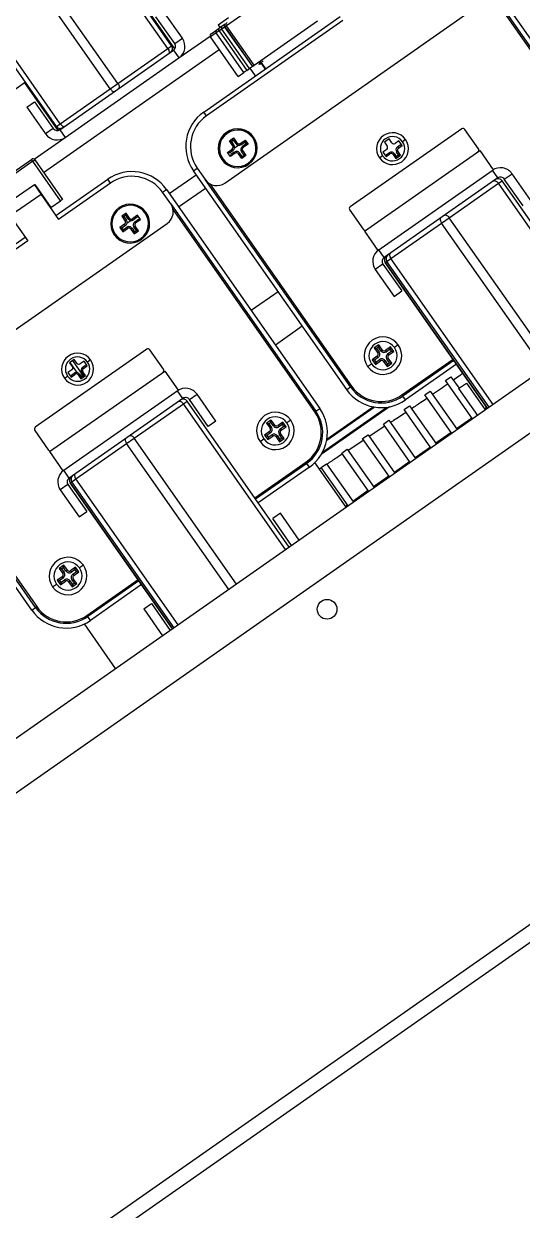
# Model space of a CAD drawing. Header units: millimetres. Extents: x 152904052 to 153933663, y 538271515 to 539240469.
# Drawn here: x 153334052.6 to 153334158.9, y 538933394 to 538933647.1 of the extents above; entities that cross this region are included whole.
import ezdxf

# ---------------------------------------------------------------- set-up
doc = ezdxf.new("R2010")
doc.units = ezdxf.units.MM
doc.layers.add('POWR', color=5, linetype='Continuous')

msp = doc.modelspace()

# ---------------------------------------------------------------- linework, layer by layer
at = {"layer": 'POWR', "color": 7}
for p, q in [((153333989.66, 538933335.32), (153334834.21, 538933926.67)), ((153333991.44, 538933332.78), (153334835.98, 538933924.14)), ((153334084.09, 538933642.42), (153334062.3, 538933673.55)), ((153334083.27, 538933641.85), (153334061.48, 538933672.97)), ((153334070.98, 538933633.24), (153334049.19, 538933664.37)), ((153334072.62, 538933634.39), (153334050.83, 538933665.52)), ((153334150.16, 538933658.77), (153334182.85, 538933612.08)), ((153334059.52, 538933625.21), (153334037.72, 538933656.34)), ((153334060.34, 538933625.79), (153334038.54, 538933656.91)), ((153334110.6, 538933657.07), (153334095.79, 538933646.71)), ((153334151.06, 538933655.74), (153334182.03, 538933611.51)), ((153334181.79, 538933611.34), (153334151.57, 538933654.5)), ((153334084.78, 538933641.79), (153334077.66, 538933651.96)), ((153334095.44, 538933613.13), (153334150.32, 538933651.56)), ((153334084.75, 538933642.88), (153334080.73, 538933648.61)), ((153334086.38, 538933644.03), (153334082.37, 538933649.76)), ((153334090.93, 538933628.29), (153334120.01, 538933648.65)), ((153334094, 538933646.92), (153334096.2, 538933648.45)), ((153334120.59, 538933647.83), (153334091.51, 538933627.47)), ((153334092.5, 538933645.01), (153334093.7, 538933645.85)), ((153334094.2, 538933645.59), (153334093.58, 538933645.16)), ((153334093.7, 538933645.85), (153334094.11, 538933646.14)), ((153334094, 538933646.92), (153334094.4, 538933646.35)), ((153334094.11, 538933646.14), (153334094.14, 538933646.16)), ((153334094.11, 538933646.14), (153334094.15, 538933646.07)), ((153334094.14, 538933646.16), (153334094.33, 538933646.29)), ((153334094.21, 538933645.6), (153334094.2, 538933645.59)), ((153334094.2, 538933645.59), (153334100.11, 538933637.16)), ((153334094.78, 538933646), (153334094.21, 538933645.6)), ((153334094.21, 538933645.6), (153334100.11, 538933637.16)), ((153334094.33, 538933646.29), (153334094.9, 538933646.69)), ((153334095.4, 538933646.43), (153334094.78, 538933646)), ((153334100.69, 538933637.56), (153334094.78, 538933646)), ((153334094.9, 538933646.69), (153334095.31, 538933646.98)), ((153334095.31, 538933646.98), (153334095.34, 538933647)), ((153334095.31, 538933646.98), (153334095.35, 538933646.91)), ((153334095.34, 538933647), (153334095.53, 538933647.13)), ((153334095.41, 538933646.44), (153334095.4, 538933646.43)), ((153334095.4, 538933646.43), (153334101.31, 538933638)), ((153334095.79, 538933646.71), (153334095.41, 538933646.44)), ((153334095.41, 538933646.44), (153334101.31, 538933638)), ((153334101.7, 538933638.27), (153334095.79, 538933646.71)), ((153334101.7, 538933638.27), (153334115.2, 538933647.72)), ((153334084.75, 538933642.88), (153334086.38, 538933644.03)), ((153334085.65, 538933639.85), (153334092.31, 538933644.51)), ((153334093.58, 538933645.16), (153334092.38, 538933644.32)), ((153334098.29, 538933635.88), (153334092.38, 538933644.32)), ((153334099.49, 538933636.72), (153334093.58, 538933645.16)), ((153334056.76, 538933615.41), (153334094.25, 538933641.66)), ((153334060.25, 538933624.51), (153334084.5, 538933641.49)), ((153334072.62, 538933634.39), (153334083.27, 538933641.85)), ((153334083.27, 538933641.85), (153334084.09, 538933642.42)), ((153334084.05, 538933641.17), (153334084.03, 538933641.2)), ((153334084.5, 538933641.49), (153334085.65, 538933639.85)), ((153334061.4, 538933622.87), (153334085.65, 538933639.85)), ((153334101.31, 538933638), (153334100.69, 538933637.56)), ((153334101.31, 538933638), (153334101.7, 538933638.27)), ((153334101.31, 538933638), (153334101.31, 538933638)), ((153334102.65, 538933638.93), (153334102.84, 538933638.93)), ((153334102.89, 538933639.1), (153334104.04, 538933637.47)), ((153334102.93, 538933638.52), (153334103.16, 538933638.72)), ((153334103.1, 538933638.64), (153334102.93, 538933638.52)), ((153334102.96, 538933639.15), (153334104.11, 538933637.51)), ((153334098.29, 538933635.88), (153334099.49, 538933636.72)), ((153334100.11, 538933637.16), (153334099.49, 538933636.72)), ((153334100.11, 538933637.16), (153334100.69, 538933637.56)), ((153334100.11, 538933637.16), (153334100.11, 538933637.16)), ((153334101.99, 538933636.03), (153334100.84, 538933637.67)), ((153334052.92, 538933634.63), (153334041.86, 538933626.89)), ((153334052.76, 538933634.52), (153334059.88, 538933624.35)), ((153334059.88, 538933624.35), (153334052.76, 538933634.52)), ((153334060.34, 538933625.79), (153334070.98, 538933633.24)), ((153334070.98, 538933633.24), (153334072.62, 538933634.39)), ((153334053.21, 538933629.34), (153334054.85, 538933630.49)), ((153334054.85, 538933630.49), (153334058.86, 538933624.75)), ((153333947.93, 538933410.96), (153334259.65, 538933629.23)), ((153334242.9, 538933629.1), (153334021.73, 538933474.24)), ((153334053.21, 538933629.34), (153334057.22, 538933623.61)), ((153334091.51, 538933627.47), (153334090.93, 538933628.29)), ((153334059.52, 538933625.21), (153334060.34, 538933625.79)), ((153334054.75, 538933618.21), (153334061.4, 538933622.87)), ((153334058.86, 538933624.75), (153334057.22, 538933623.61)), ((153334060.26, 538933624.52), (153334060.04, 538933624.83)), ((153334060.25, 538933624.51), (153334061.4, 538933622.87)), ((153334096.42, 538933622.12), (153334097.32, 538933622.75)), ((153334097.24, 538933622.32), (153334097.32, 538933622.75)), ((153334097.32, 538933622.75), (153334098.03, 538933621.72)), ((153334101.38, 538933622.79), (153334101.58, 538933622.93)), ((153334145.95, 538933624.69), (153334122.19, 538933608.06)), ((153334149.51, 538933620.47), (153334146.64, 538933624.57)), ((153334095.99, 538933619.68), (153334097.01, 538933620.4)), ((153334096.41, 538933619.6), (153334097.19, 538933620.15)), ((153334097.13, 538933621.09), (153334096.42, 538933622.12)), ((153334096.84, 538933622.04), (153334096.42, 538933622.12)), ((153334096.84, 538933622.04), (153334097.24, 538933622.32)), ((153334097.38, 538933621.27), (153334096.84, 538933622.04)), ((153334097.19, 538933620.15), (153334097.01, 538933620.4)), ((153334097.38, 538933621.27), (153334097.13, 538933621.09)), ((153334097.24, 538933622.32), (153334097.78, 538933621.55)), ((153334097.51, 538933620.62), (153334098.34, 538933621.21)), ((153334097.78, 538933621.55), (153334098.03, 538933621.72)), ((153334098.73, 538933621.6), (153334099.75, 538933622.32)), ((153334098.91, 538933621.35), (153334098.73, 538933621.6)), ((153334098.91, 538933621.35), (153334099.68, 538933621.89)), ((153334099.96, 538933621.49), (153334099.18, 538933620.95)), ((153334099.18, 538933620.95), (153334099.36, 538933620.7)), ((153334100.38, 538933621.42), (153334099.36, 538933620.7)), ((153334099.68, 538933621.89), (153334099.75, 538933622.32)), ((153334099.68, 538933621.89), (153334099.96, 538933621.49)), ((153334099.75, 538933622.32), (153334100.38, 538933621.42)), ((153334099.96, 538933621.49), (153334100.38, 538933621.42)), ((153334125.22, 538933602.86), (153334149.8, 538933620.06)), ((153334129.95, 538933620.33), (153334129.14, 538933619.76)), ((153334130.49, 538933622.54), (153334129.5, 538933621.85)), ((153334129.5, 538933621.85), (153334130.08, 538933621.03)), ((153334131.06, 538933621.72), (153334130.49, 538933622.54)), ((153334132.58, 538933622.17), (153334131.76, 538933621.59)), ((153334132.27, 538933620.86), (153334132.84, 538933621.26)), ((153334132.27, 538933620.86), (153334132.45, 538933620.61)), ((153334132.45, 538933620.61), (153334133.26, 538933621.18)), ((153334133.26, 538933621.18), (153334132.58, 538933622.17)), ((153334132.84, 538933621.26), (153334133.26, 538933621.18)), ((153334133.98, 538933622.42), (153334133.33, 538933621.96)), ((153334149.8, 538933620.06), (153334152.66, 538933615.97)), ((153334043.39, 538933610.62), (153334054.2, 538933618.19)), ((153334054.49, 538933617.78), (153334043.43, 538933610.04)), ((153334054.49, 538933617.78), (153334054.2, 538933618.19)), ((153334054.49, 538933617.78), (153334054.9, 538933618.07)), ((153334060.39, 538933609.35), (153334054.49, 538933617.78)), ((153334054.9, 538933618.07), (153334060.8, 538933609.63)), ((153334094.99, 538933618.31), (153334094.79, 538933618.17)), ((153334096.62, 538933618.78), (153334095.99, 538933619.68)), ((153334096.41, 538933619.6), (153334095.99, 538933619.68)), ((153334096.04, 538933619.6), (153334096.12, 538933619.65)), ((153334097.64, 538933619.5), (153334096.62, 538933618.78)), ((153334096.69, 538933619.21), (153334096.62, 538933618.78)), ((153334097.46, 538933619.75), (153334096.69, 538933619.21)), ((153334097.46, 538933619.75), (153334097.64, 538933619.5)), ((153334098.59, 538933619.55), (153334098.34, 538933619.37)), ((153334099.05, 538933618.35), (153334098.34, 538933619.37)), ((153334099.13, 538933618.78), (153334098.59, 538933619.55)), ((153334098.99, 538933619.83), (153334099.24, 538933620)), ((153334098.99, 538933619.83), (153334099.53, 538933619.05)), ((153334099.95, 538933618.98), (153334099.05, 538933618.35)), ((153334099.13, 538933618.78), (153334099.05, 538933618.35)), ((153334099.53, 538933619.05), (153334099.13, 538933618.78)), ((153334099.24, 538933620), (153334099.95, 538933618.98)), ((153334099.53, 538933619.05), (153334099.95, 538933618.98)), ((153334128.41, 538933618.52), (153334129.07, 538933618.98)), ((153334129.14, 538933619.76), (153334129.82, 538933618.77)), ((153334129.82, 538933618.77), (153334130.64, 538933619.35)), ((153334129.9, 538933619.2), (153334129.82, 538933618.77)), ((153334129.9, 538933619.2), (153334130.47, 538933619.6)), ((153334130.47, 538933619.6), (153334130.64, 538933619.35)), ((153334131.59, 538933619.4), (153334131.34, 538933619.23)), ((153334131.34, 538933619.23), (153334131.91, 538933618.41)), ((153334131.59, 538933619.4), (153334131.99, 538933618.83)), ((153334131.91, 538933618.41), (153334132.9, 538933619.09)), ((153334131.99, 538933618.83), (153334131.91, 538933618.41)), ((153334131.99, 538933618.83), (153334132.47, 538933619.17)), ((153334132.07, 538933619.74), (153334132.32, 538933619.91)), ((153334132.47, 538933619.17), (153334132.07, 538933619.74)), ((153334132.9, 538933619.09), (153334132.32, 538933619.91)), ((153334132.47, 538933619.17), (153334132.9, 538933619.09)), ((153334088.72, 538933615.75), (153334089.54, 538933616.33)), ((153334121.42, 538933569.06), (153334088.72, 538933615.75)), ((153334089.54, 538933616.33), (153334091.26, 538933613.87)), ((153334128.09, 538933598.76), (153334152.66, 538933615.97)), ((153334153.65, 538933614.22), (153334152.5, 538933615.85)), ((153334155.04, 538933613.97), (153334156.68, 538933615.12)), ((153334160.69, 538933609.38), (153334156.68, 538933615.12)), ((153334054.81, 538933612.76), (153334048.25, 538933608.17)), ((153334054.91, 538933612.83), (153334054.81, 538933612.76)), ((153334054.81, 538933612.76), (153334056.24, 538933610.71)), ((153334054.91, 538933612.83), (153334058.35, 538933607.91)), ((153334055.08, 538933612.58), (153334054.98, 538933612.51)), ((153334055.14, 538933612.5), (153334055.08, 538933612.37)), ((153334059.4, 538933606.21), (153334070.45, 538933613.95)), ((153334071.03, 538933613.13), (153334059.97, 538933605.39)), ((153334071.03, 538933613.13), (153334070.45, 538933613.95)), ((153334083.59, 538933610.88), (153334089.33, 538933614.89)), ((153334122.24, 538933569.64), (153334091.26, 538933613.87)), ((153334092.26, 538933612.97), (153334122.48, 538933569.81)), ((153334153.65, 538933614.22), (153334129.4, 538933597.24)), ((153334143.29, 538933605.74), (153334153.77, 538933613.08)), ((153334153.77, 538933613.08), (153334154.55, 538933613.63)), ((153334175.57, 538933581.95), (153334153.77, 538933613.08)), ((153334176.35, 538933582.5), (153334154.55, 538933613.63)), ((153334159.06, 538933608.24), (153334155.04, 538933613.97)), ((153334056.24, 538933610.71), (153334049.69, 538933606.12)), ((153334056.24, 538933610.71), (153334059.97, 538933605.39)), ((153334082.17, 538933611.17), (153334082.99, 538933611.74)), ((153334083.89, 538933608.71), (153334082.17, 538933611.17)), ((153334082.99, 538933611.74), (153334115.68, 538933565.05)), ((153334085.57, 538933608.05), (153334091.3, 538933612.07)), ((153334058.35, 538933607.91), (153334058.25, 538933607.84)), ((153334058.35, 538933607.91), (153334060.39, 538933609.35)), ((153334060.8, 538933609.63), (153334060.39, 538933609.35)), ((153334083.89, 538933608.71), (153334114.86, 538933564.47)), ((153334114.62, 538933564.3), (153334084.4, 538933607.47)), ((153334122.07, 538933607.36), (153334124.94, 538933603.27)), ((153334049.69, 538933606.12), (153334053.42, 538933600.8)), ((153334074.38, 538933606.69), (153334073.48, 538933606.06)), ((153334073.48, 538933606.06), (153334074.2, 538933605.03)), ((153334073.91, 538933605.98), (153334073.48, 538933606.06)), ((153334074.3, 538933606.26), (153334073.91, 538933605.98)), ((153334073.91, 538933605.98), (153334074.45, 538933605.21)), ((153334074.45, 538933605.21), (153334074.2, 538933605.03)), ((153334074.3, 538933606.26), (153334074.38, 538933606.69)), ((153334074.85, 538933605.49), (153334074.3, 538933606.26)), ((153334075.1, 538933605.66), (153334074.38, 538933606.69)), ((153334074.57, 538933604.56), (153334075.41, 538933605.15)), ((153334074.85, 538933605.49), (153334075.1, 538933605.66)), ((153334076.82, 538933606.26), (153334075.79, 538933605.54)), ((153334075.97, 538933605.29), (153334075.79, 538933605.54)), ((153334076.74, 538933605.83), (153334075.97, 538933605.29)), ((153334076.25, 538933604.89), (153334077.02, 538933605.43)), ((153334076.25, 538933604.89), (153334076.42, 538933604.64)), ((153334076.42, 538933604.64), (153334077.45, 538933605.36)), ((153334076.74, 538933605.83), (153334076.82, 538933606.26)), ((153334076.79, 538933606.12), (153334076.87, 538933606.18)), ((153334077.45, 538933605.36), (153334076.82, 538933606.26)), ((153334077.02, 538933605.43), (153334077.45, 538933605.36)), ((153334078.44, 538933606.72), (153334078.65, 538933606.87)), ((153334141.66, 538933604.6), (153334143.29, 538933605.74)), ((153334165.09, 538933574.62), (153334143.29, 538933605.74)), ((153334028.27, 538933566.1), (153334083.15, 538933604.53)), ((153334074.07, 538933604.34), (153334073.05, 538933603.62)), ((153334073.05, 538933603.62), (153334073.68, 538933602.72)), ((153334073.48, 538933603.54), (153334073.05, 538933603.62)), ((153334074.25, 538933604.08), (153334073.48, 538933603.54)), ((153334073.48, 538933603.54), (153334073.76, 538933603.15)), ((153334073.68, 538933602.72), (153334074.7, 538933603.44)), ((153334073.76, 538933603.15), (153334073.68, 538933602.72)), ((153334073.76, 538933603.15), (153334074.53, 538933603.69)), ((153334074.25, 538933604.08), (153334074.07, 538933604.34)), ((153334074.53, 538933603.69), (153334074.7, 538933603.44)), ((153334075.65, 538933603.49), (153334075.4, 538933603.31)), ((153334075.4, 538933603.31), (153334076.12, 538933602.29)), ((153334075.65, 538933603.49), (153334076.19, 538933602.72)), ((153334076.05, 538933603.77), (153334076.3, 538933603.94)), ((153334076.59, 538933602.99), (153334076.05, 538933603.77)), ((153334076.12, 538933602.29), (153334077.02, 538933602.92)), ((153334076.19, 538933602.72), (153334076.12, 538933602.29)), ((153334076.19, 538933602.72), (153334076.59, 538933602.99)), ((153334077.02, 538933602.92), (153334076.3, 538933603.94)), ((153334076.59, 538933602.99), (153334077.02, 538933602.92)), ((153334125.22, 538933602.86), (153334128.09, 538933598.76)), ((153334130.84, 538933597.03), (153334141.66, 538933604.6)), ((153334163.45, 538933573.47), (153334141.66, 538933604.6)), ((153334023.76, 538933581.26), (153334052.84, 538933601.62)), ((153334053.42, 538933600.8), (153334024.34, 538933580.44)), ((153334072.05, 538933602.25), (153334071.85, 538933602.11)), ((153334129.4, 538933597.24), (153334128.25, 538933598.88)), ((153334129.16, 538933595.84), (153334127.52, 538933594.7)), ((153334127.52, 538933594.7), (153334131.53, 538933588.96)), ((153334129.16, 538933595.84), (153334133.17, 538933590.11)), ((153334129.65, 538933596.19), (153334129.98, 538933596.43)), ((153334129.65, 538933596.19), (153334151.44, 538933565.06)), ((153334151.44, 538933565.06), (153334129.65, 538933596.19)), ((153334129.65, 538933596.19), (153334129.65, 538933596.19)), ((153334129.98, 538933596.43), (153334130.84, 538933597.03)), ((153334151.78, 538933565.3), (153334129.98, 538933596.43)), ((153334152.64, 538933565.9), (153334130.84, 538933597.03)), ((153334106.79, 538933589.95), (153334101.06, 538933585.94)), ((153334131.53, 538933588.96), (153334133.17, 538933590.11)), ((153334111.95, 538933582.58), (153334106.22, 538933578.56)), ((153334078.77, 538933577.66), (153334055.02, 538933561.02)), ((153334082.34, 538933573.44), (153334079.47, 538933577.54)), ((153334128.27, 538933578.62), (153334127.29, 538933577.94)), ((153334127.78, 538933577.85), (153334127.29, 538933577.94)), ((153334127.29, 538933577.94), (153334128.04, 538933576.87)), ((153334128.19, 538933578.13), (153334127.78, 538933577.85)), ((153334127.78, 538933577.85), (153334128.32, 538933577.07)), ((153334128.32, 538933577.07), (153334128.04, 538933576.87)), ((153334128.19, 538933578.13), (153334128.27, 538933578.62)), ((153334128.73, 538933577.36), (153334128.19, 538933578.13)), ((153334129.02, 538933577.56), (153334128.27, 538933578.62)), ((153334128.73, 538933577.36), (153334129.02, 538933577.56)), ((153334130.78, 538933578.18), (153334129.71, 538933577.44)), ((153334129.92, 538933577.15), (153334129.71, 538933577.44)), ((153334130.69, 538933577.69), (153334129.92, 538933577.15)), ((153334130.2, 538933576.74), (153334130.98, 538933577.29)), ((153334130.4, 538933576.45), (153334131.47, 538933577.2)), ((153334130.69, 538933577.69), (153334130.78, 538933578.18)), ((153334130.98, 538933577.29), (153334130.69, 538933577.69)), ((153334131.47, 538933577.2), (153334130.78, 538933578.18)), ((153334130.98, 538933577.29), (153334131.47, 538933577.2)), ((153334132.43, 538933578.61), (153334131.62, 538933578.03)), ((153334063.32, 538933575.5), (153334062.33, 538933574.81)), ((153334062.33, 538933574.81), (153334062.91, 538933573.99)), ((153334063.94, 538933572.69), (153334062.42, 538933574.87)), ((153334065.22, 538933572.08), (153334062.99, 538933575.27)), ((153334063.89, 538933574.68), (153334063.32, 538933575.5)), ((153334065.41, 538933575.13), (153334064.59, 538933574.56)), ((153334066.09, 538933574.15), (153334065.41, 538933575.13)), ((153334066.81, 538933575.39), (153334066.16, 538933574.93)), ((153334125.88, 538933574.02), (153334126.7, 538933574.59)), ((153334127.91, 538933576.17), (153334126.85, 538933575.43)), ((153334126.85, 538933575.43), (153334127.54, 538933574.45)), ((153334127.34, 538933575.34), (153334126.85, 538933575.43)), ((153334128.11, 538933575.89), (153334127.34, 538933575.34)), ((153334127.34, 538933575.34), (153334127.62, 538933574.94)), ((153334127.54, 538933574.45), (153334128.6, 538933575.19)), ((153334127.62, 538933574.94), (153334127.54, 538933574.45)), ((153334127.62, 538933574.94), (153334128.4, 538933575.48)), ((153334128.11, 538933575.89), (153334127.91, 538933576.17)), ((153334128.4, 538933575.48), (153334128.6, 538933575.19)), ((153334129.59, 538933575.27), (153334129.3, 538933575.07)), ((153334129.3, 538933575.07), (153334130.04, 538933574)), ((153334129.59, 538933575.27), (153334130.13, 538933574.49)), ((153334129.99, 538933575.56), (153334130.28, 538933575.76)), ((153334130.54, 538933574.78), (153334129.99, 538933575.56)), ((153334130.04, 538933574), (153334131.03, 538933574.69)), ((153334130.13, 538933574.49), (153334130.04, 538933574)), ((153334130.13, 538933574.49), (153334130.54, 538933574.78)), ((153334130.2, 538933576.74), (153334130.4, 538933576.45)), ((153334131.03, 538933574.69), (153334130.28, 538933575.76)), ((153334130.54, 538933574.78), (153334131.03, 538933574.69)), ((153334133.21, 538933567.92), (153334144.1, 538933575.55)), ((153334144.27, 538933575.3), (153334133.38, 538933567.67)), ((153334144.85, 538933574.48), (153334133.95, 538933566.85)), ((153334058.05, 538933555.82), (153334082.63, 538933573.03)), ((153334061.24, 538933571.49), (153334061.9, 538933571.95)), ((153334062.78, 538933573.3), (153334061.96, 538933572.72)), ((153334061.96, 538933572.72), (153334062.65, 538933571.74)), ((153334062.65, 538933571.74), (153334063.47, 538933572.32)), ((153334062.73, 538933572.17), (153334062.65, 538933571.74)), ((153334062.73, 538933572.17), (153334063.3, 538933572.57)), ((153334063.3, 538933572.57), (153334063.47, 538933572.32)), ((153334064.42, 538933572.37), (153334064.17, 538933572.19)), ((153334064.17, 538933572.19), (153334064.74, 538933571.37)), ((153334064.42, 538933572.37), (153334064.82, 538933571.8)), ((153334065.05, 538933572.32), (153334064.65, 538933572.04)), ((153334064.74, 538933571.37), (153334065.73, 538933572.06)), ((153334064.82, 538933571.8), (153334065.3, 538933572.14)), ((153334064.9, 538933572.7), (153334065.15, 538933572.88)), ((153334065.3, 538933572.14), (153334064.9, 538933572.7)), ((153334065.1, 538933573.83), (153334065.67, 538933574.23)), ((153334065.1, 538933573.83), (153334065.27, 538933573.58)), ((153334065.73, 538933572.06), (153334065.15, 538933572.88)), ((153334065.27, 538933573.58), (153334066.09, 538933574.15)), ((153334065.3, 538933572.14), (153334065.73, 538933572.06)), ((153334065.67, 538933574.23), (153334066.09, 538933574.15)), ((153334082.63, 538933573.03), (153334085.49, 538933568.93)), ((153334064.82, 538933571.8), (153334064.74, 538933571.37)), ((153334121.42, 538933569.06), (153334122.24, 538933569.64)), ((153334122.48, 538933569.81), (153334122.24, 538933569.64)), ((153334142.51, 538933571.02), (153334143.66, 538933571.82)), ((153334148.25, 538933562.82), (153334142.51, 538933571.02)), ((153334143.66, 538933571.82), (153334145.38, 538933569.36)), ((153334145.3, 538933569.3), (153334146.94, 538933570.45)), ((153334146.94, 538933570.45), (153334150.95, 538933564.72)), ((153334054.25, 538933522.03), (153334021.55, 538933568.72)), ((153334060.92, 538933551.73), (153334085.49, 538933568.93)), ((153334086.48, 538933567.18), (153334062.23, 538933550.2)), ((153334086.48, 538933567.18), (153334085.33, 538933568.82)), ((153334087.87, 538933566.94), (153334089.51, 538933568.08)), ((153334091.88, 538933561.2), (153334087.87, 538933566.94)), ((153334093.52, 538933562.35), (153334089.51, 538933568.08)), ((153334133.21, 538933567.92), (153334133.38, 538933567.67)), ((153334133.95, 538933566.85), (153334133.38, 538933567.67)), ((153334138.09, 538933567.92), (153334139.24, 538933568.72)), ((153334143.82, 538933559.73), (153334138.09, 538933567.92)), ((153334139.24, 538933568.72), (153334144.97, 538933560.53)), ((153334145.3, 538933569.3), (153334149.31, 538933563.57)), ((153334055.07, 538933522.6), (153334024.09, 538933566.84)), ((153334025.09, 538933565.94), (153334055.31, 538933522.78)), ((153334076.12, 538933558.71), (153334086.6, 538933566.05)), ((153334086.6, 538933566.05), (153334087.38, 538933566.59)), ((153334108.4, 538933534.92), (153334086.6, 538933566.05)), ((153334109.18, 538933535.47), (153334087.38, 538933566.59)), ((153334114.62, 538933564.3), (153334114.86, 538933564.47)), ((153334114.86, 538933564.47), (153334115.68, 538933565.05)), ((153334130.58, 538933565.4), (153334115.99, 538933555.19)), ((153334116.28, 538933555.7), (153334130, 538933565.31)), ((153334117.16, 538933558.27), (153334127.28, 538933565.35)), ((153334127.14, 538933565.38), (153334117.19, 538933558.41)), ((153334133.67, 538933564.82), (153334134.81, 538933565.62)), ((153334139.4, 538933556.63), (153334133.67, 538933564.82)), ((153334134.81, 538933565.62), (153334140.55, 538933557.43)), ((153334151.33, 538933565.22), (153334150.84, 538933564.88)), ((153334093.52, 538933562.35), (153334091.88, 538933561.2)), ((153334105.34, 538933562.56), (153334104.35, 538933561.88)), ((153334104.84, 538933561.79), (153334104.35, 538933561.88)), ((153334104.35, 538933561.88), (153334105.1, 538933560.81)), ((153334105.25, 538933562.07), (153334104.84, 538933561.79)), ((153334104.84, 538933561.79), (153334105.39, 538933561.01)), ((153334105.25, 538933562.07), (153334105.34, 538933562.56)), ((153334105.79, 538933561.3), (153334105.25, 538933562.07)), ((153334106.08, 538933561.5), (153334105.34, 538933562.56)), ((153334107.84, 538933562.12), (153334106.78, 538933561.38)), ((153334107.76, 538933561.63), (153334107.84, 538933562.12)), ((153334108.53, 538933561.14), (153334107.84, 538933562.12)), ((153334109.5, 538933562.55), (153334108.68, 538933561.97)), ((153334129.24, 538933561.72), (153334130.39, 538933562.53)), ((153334130.39, 538933562.53), (153334136.12, 538933554.33)), ((153334148.13, 538933562.99), (153334144.86, 538933560.69)), ((153334054.9, 538933560.33), (153334057.76, 538933556.23)), ((153334104.98, 538933560.11), (153334103.91, 538933559.37)), ((153334103.91, 538933559.37), (153334104.6, 538933558.39)), ((153334104.4, 538933559.28), (153334103.91, 538933559.37)), ((153334105.18, 538933559.83), (153334104.4, 538933559.28)), ((153334104.4, 538933559.28), (153334104.69, 538933558.88)), ((153334104.69, 538933558.88), (153334105.46, 538933559.42)), ((153334105.18, 538933559.83), (153334104.98, 538933560.11)), ((153334105.39, 538933561.01), (153334105.1, 538933560.81)), ((153334105.46, 538933559.42), (153334105.66, 538933559.13)), ((153334105.79, 538933561.3), (153334106.08, 538933561.5)), ((153334106.98, 538933561.09), (153334106.78, 538933561.38)), ((153334107.76, 538933561.63), (153334106.98, 538933561.09)), ((153334107.06, 538933559.5), (153334107.34, 538933559.7)), ((153334107.6, 538933558.72), (153334107.06, 538933559.5)), ((153334107.27, 538933560.68), (153334108.04, 538933561.23)), ((153334107.27, 538933560.68), (153334107.47, 538933560.39)), ((153334108.09, 538933558.63), (153334107.34, 538933559.7)), ((153334107.47, 538933560.39), (153334108.53, 538933561.14)), ((153334108.04, 538933561.23), (153334107.76, 538933561.63)), ((153334108.04, 538933561.23), (153334108.53, 538933561.14)), ((153334124.82, 538933558.63), (153334125.97, 538933559.43)), ((153334125.97, 538933559.43), (153334131.7, 538933551.24)), ((153334129.58, 538933561.24), (153334126.23, 538933559.05)), ((153334134.98, 538933553.53), (153334129.24, 538933561.72)), ((153334143.71, 538933559.89), (153334140.43, 538933557.6)), ((153334063.67, 538933549.99), (153334074.49, 538933557.56)), ((153334074.49, 538933557.56), (153334076.12, 538933558.71)), ((153334096.28, 538933526.44), (153334074.49, 538933557.56)), ((153334097.92, 538933527.58), (153334076.12, 538933558.71)), ((153334102.95, 538933557.96), (153334103.76, 538933558.53)), ((153334104.6, 538933558.39), (153334105.66, 538933559.13)), ((153334104.69, 538933558.88), (153334104.6, 538933558.39)), ((153334106.65, 538933559.21), (153334106.36, 538933559.01)), ((153334106.36, 538933559.01), (153334107.11, 538933557.94)), ((153334106.65, 538933559.21), (153334107.19, 538933558.43)), ((153334107.11, 538933557.94), (153334108.09, 538933558.63)), ((153334107.19, 538933558.43), (153334107.11, 538933557.94)), ((153334107.19, 538933558.43), (153334107.6, 538933558.72)), ((153334107.6, 538933558.72), (153334108.09, 538933558.63)), ((153334125.06, 538933558.28), (153334121.71, 538933556.09)), ((153334130.55, 538933550.43), (153334124.82, 538933558.63)), ((153334139.29, 538933556.79), (153334136.01, 538933554.5)), ((153334058.05, 538933555.82), (153334060.92, 538933551.73)), ((153334120.4, 538933555.53), (153334121.54, 538933556.33)), ((153334126.13, 538933547.34), (153334120.4, 538933555.53)), ((153334121.54, 538933556.33), (153334127.28, 538933548.14)), ((153334062.23, 538933550.2), (153334061.08, 538933551.84)), ((153334101.83, 538933545.95), (153334112.73, 538933553.58)), ((153334112.9, 538933553.33), (153334102.01, 538933545.7)), ((153334113.47, 538933552.51), (153334102.58, 538933544.89)), ((153334112.73, 538933553.58), (153334112.9, 538933553.33)), ((153334113.47, 538933552.51), (153334112.9, 538933553.33)), ((153334121.3, 538933543.95), (153334114.63, 538933553.48)), ((153334116.02, 538933552.36), (153334115.6, 538933552.08)), ((153334115.97, 538933552.43), (153334117.12, 538933553.23)), ((153334121.71, 538933544.24), (153334115.97, 538933552.43)), ((153334117.12, 538933553.23), (153334122.85, 538933545.04)), ((153334134.86, 538933553.7), (153334131.59, 538933551.4)), ((153334062.47, 538933549.15), (153334084.27, 538933518.03)), ((153334062.47, 538933549.15), (153334062.48, 538933549.15)), ((153334062.48, 538933549.15), (153334062.81, 538933549.39)), ((153334084.27, 538933518.03), (153334062.48, 538933549.15)), ((153334062.81, 538933549.39), (153334063.67, 538933549.99)), ((153334084.61, 538933518.26), (153334062.81, 538933549.39)), ((153334085.47, 538933518.86), (153334063.67, 538933549.99)), ((153334130.44, 538933550.6), (153334127.16, 538933548.3)), ((153334061.98, 538933548.81), (153334060.35, 538933547.66)), ((153334060.35, 538933547.66), (153334064.36, 538933541.93)), ((153334061.98, 538933548.81), (153334066, 538933543.08)), ((153334126.02, 538933547.5), (153334122.74, 538933545.21)), ((153334121.59, 538933544.4), (153334121.18, 538933544.12)), ((153334064.36, 538933541.93), (153334066, 538933543.08)), ((153334107.29, 538933542.69), (153334105.65, 538933541.54)), ((153334109.67, 538933535.81), (153334105.65, 538933541.54)), ((153334111.3, 538933536.96), (153334107.29, 538933542.69)), ((153334061.1, 538933531.59), (153334060.12, 538933530.9)), ((153334061.02, 538933531.1), (153334061.1, 538933531.59)), ((153334061.85, 538933530.53), (153334061.1, 538933531.59)), ((153334065.26, 538933531.58), (153334064.44, 538933531)), ((153334060.74, 538933529.14), (153334059.68, 538933528.4)), ((153334060.12, 538933530.9), (153334060.86, 538933529.84)), ((153334060.61, 538933530.82), (153334060.12, 538933530.9)), ((153334061.02, 538933531.1), (153334060.61, 538933530.82)), ((153334060.61, 538933530.82), (153334061.15, 538933530.04)), ((153334060.94, 538933528.85), (153334060.74, 538933529.14)), ((153334061.15, 538933530.04), (153334060.86, 538933529.84)), ((153334061.56, 538933530.32), (153334061.02, 538933531.1)), ((153334061.56, 538933530.32), (153334061.85, 538933530.53)), ((153334063.61, 538933531.15), (153334062.54, 538933530.4)), ((153334062.75, 538933530.12), (153334062.54, 538933530.4)), ((153334063.52, 538933530.66), (153334062.75, 538933530.12)), ((153334063.03, 538933529.71), (153334063.81, 538933530.25)), ((153334063.03, 538933529.71), (153334063.23, 538933529.42)), ((153334063.23, 538933529.42), (153334064.3, 538933530.17)), ((153334063.52, 538933530.66), (153334063.61, 538933531.15)), ((153334063.81, 538933530.25), (153334063.52, 538933530.66)), ((153334064.3, 538933530.17), (153334063.61, 538933531.15)), ((153334063.81, 538933530.25), (153334064.3, 538933530.17)), ((153334058.71, 538933526.99), (153334059.53, 538933527.56)), ((153334059.68, 538933528.4), (153334060.37, 538933527.41)), ((153334060.17, 538933528.31), (153334059.68, 538933528.4)), ((153334060.94, 538933528.85), (153334060.17, 538933528.31)), ((153334060.17, 538933528.31), (153334060.45, 538933527.9)), ((153334060.37, 538933527.41), (153334061.43, 538933528.16)), ((153334060.45, 538933527.9), (153334060.37, 538933527.41)), ((153334060.45, 538933527.9), (153334061.23, 538933528.45)), ((153334061.23, 538933528.45), (153334061.43, 538933528.16)), ((153334062.41, 538933528.24), (153334062.13, 538933528.04)), ((153334062.13, 538933528.04), (153334062.87, 538933526.97)), ((153334062.41, 538933528.24), (153334062.96, 538933527.46)), ((153334062.82, 538933528.52), (153334063.11, 538933528.72)), ((153334063.37, 538933527.75), (153334062.82, 538933528.52)), ((153334062.87, 538933526.97), (153334063.86, 538933527.66)), ((153334062.96, 538933527.46), (153334062.87, 538933526.97)), ((153334062.96, 538933527.46), (153334063.37, 538933527.75)), ((153334063.86, 538933527.66), (153334063.11, 538933528.72)), ((153334063.37, 538933527.75), (153334063.86, 538933527.66)), ((153334066.04, 538933520.88), (153334076.93, 538933528.51)), ((153334077.1, 538933528.27), (153334066.21, 538933520.64)), ((153334077.67, 538933527.45), (153334066.78, 538933519.82)), ((153334054.25, 538933522.03), (153334055.07, 538933522.6)), ((153334055.31, 538933522.78), (153334055.07, 538933522.6)), ((153334078.13, 538933522.27), (153334079.77, 538933523.42)), ((153334078.13, 538933522.27), (153334082.14, 538933516.54)), ((153334079.77, 538933523.42), (153334083.78, 538933517.68)), ((153334072.15, 538933509.54), (153334065.48, 538933519.06)), ((153334066.04, 538933520.88), (153334066.21, 538933520.64)), ((153334066.78, 538933519.82), (153334066.21, 538933520.64))]:
    msp.add_line(p, q, dxfattribs=at)
at = {"layer": 'POWR', "color": 7, "flags": 128}
for points in [[(153334083.27, 538933641.85), (153334083.38, 538933641.68), (153334083.46, 538933641.51), (153334083.52, 538933641.34), (153334083.56, 538933641.18), (153334083.57, 538933641.04), (153334083.55, 538933640.91), (153334083.5, 538933640.81), (153334083.44, 538933640.74)], [(153334070.98, 538933633.24), (153334071.1, 538933633.09), (153334071.24, 538933632.95), (153334071.37, 538933632.84), (153334071.51, 538933632.75), (153334071.64, 538933632.69), (153334071.77, 538933632.66), (153334071.88, 538933632.67), (153334071.97, 538933632.71)], [(153334072.62, 538933634.39), (153334072.73, 538933634.22), (153334072.81, 538933634.05), (153334072.87, 538933633.89), (153334072.91, 538933633.73), (153334072.92, 538933633.58), (153334072.9, 538933633.46), (153334072.86, 538933633.36), (153334072.79, 538933633.28)], [(153334060.34, 538933625.79), (153334060.46, 538933625.63), (153334060.59, 538933625.49), (153334060.72, 538933625.38), (153334060.86, 538933625.29), (153334060.99, 538933625.23), (153334061.12, 538933625.21), (153334061.23, 538933625.21), (153334061.32, 538933625.25)], [(153334152.77, 538933613.6), (153334152.86, 538933613.64), (153334152.98, 538933613.65), (153334153.1, 538933613.63), (153334153.24, 538933613.57), (153334153.38, 538933613.48), (153334153.52, 538933613.37), (153334153.65, 538933613.23), (153334153.77, 538933613.08)], [(153334141.47, 538933605.69), (153334141.41, 538933605.62), (153334141.37, 538933605.52), (153334141.35, 538933605.4), (153334141.37, 538933605.26), (153334141.4, 538933605.1), (153334141.47, 538933604.93), (153334141.55, 538933604.76), (153334141.66, 538933604.6)], [(153334142.29, 538933606.26), (153334142.39, 538933606.31), (153334142.5, 538933606.32), (153334142.63, 538933606.29), (153334142.76, 538933606.24), (153334142.9, 538933606.15), (153334143.04, 538933606.04), (153334143.17, 538933605.9), (153334143.29, 538933605.74)], [(153334130.66, 538933598.12), (153334130.59, 538933598.05), (153334130.55, 538933597.95), (153334130.54, 538933597.83), (153334130.55, 538933597.68), (153334130.59, 538933597.53), (153334130.65, 538933597.36), (153334130.74, 538933597.19), (153334130.84, 538933597.03)], [(153334085.6, 538933566.57), (153334085.69, 538933566.61), (153334085.8, 538933566.62), (153334085.93, 538933566.59), (153334086.07, 538933566.54), (153334086.21, 538933566.45), (153334086.35, 538933566.34), (153334086.48, 538933566.2), (153334086.6, 538933566.05)], [(153334075.12, 538933559.23), (153334075.22, 538933559.27), (153334075.33, 538933559.28), (153334075.46, 538933559.26), (153334075.59, 538933559.2), (153334075.73, 538933559.12), (153334075.87, 538933559), (153334076, 538933558.87), (153334076.12, 538933558.71)], [(153334074.3, 538933558.66), (153334074.24, 538933558.59), (153334074.2, 538933558.49), (153334074.18, 538933558.37), (153334074.19, 538933558.22), (153334074.23, 538933558.07), (153334074.3, 538933557.9), (153334074.38, 538933557.73), (153334074.49, 538933557.56)], [(153334063.49, 538933551.08), (153334063.42, 538933551.02), (153334063.38, 538933550.92), (153334063.37, 538933550.79), (153334063.38, 538933550.65), (153334063.42, 538933550.49), (153334063.48, 538933550.33), (153334063.57, 538933550.16), (153334063.67, 538933549.99)]]:
    msp.add_lwpolyline(points, dxfattribs=at)
at = {"layer": 'POWR', "color": 7}
msp.add_circle((153334117.25, 538933522.19), 2.1, dxfattribs=at)
for centre, radius, start, end in [((153334093.99, 538933645.44), 0.499, 125.07, 215.0698), ((153334094.61, 538933645.88), 0.5, 125, 215), ((153334094.61, 538933645.88), 0.499, 125.07, 215.0698), ((153334094.1, 538933646.06), 0.103, 37.4159, 66.5165), ((153334095.19, 538933646.28), 0.499, 125.07, 215.0698), ((153334095.81, 538933646.72), 0.5, 125, 215), ((153334095.81, 538933646.72), 0.499, 125.07, 215.0698), ((153334095.3, 538933646.9), 0.103, 37.4159, 66.5165), ((153334083.93, 538933642.3), 1, 305, 35), ((153334083.93, 538933642.3), 3, 305, 35), ((153334083.27, 538933641.85), 1, 305, 35), ((153334096.1, 538933620.92), 9, 125, 215), ((153334060.34, 538933625.79), 1, 215, 305), ((153334096.1, 538933620.92), 8, 125, 215), ((153334059.68, 538933625.33), 3, 215, 305), ((153334059.68, 538933625.33), 1, 215, 305), ((153334098.18, 538933620.55), 4.15, 35, 215), ((153334098.18, 538933620.55), 3.9, 35, 215), ((153334098.18, 538933620.55), 4.15, 215, 35), ((153334098.18, 538933620.55), 3.9, 215, 35), ((153334131.2, 538933620.47), 3.4, 35, 215), ((153334131.2, 538933620.47), 2.6, 35, 215), ((153334146.23, 538933624.28), 0.5, 35, 125), ((153334096.72, 538933620.81), 0.5, 305, 35), ((153334096.72, 538933620.81), 0.807, 305, 35), ((153334098.44, 538933622.01), 0.807, 215, 305), ((153334098.44, 538933622.01), 0.5, 215, 305), ((153334099.65, 538933620.29), 0.807, 125, 215), ((153334099.65, 538933620.29), 0.5, 125, 215), ((153334131.2, 538933620.47), 3.4, 215, 35), ((153334131.2, 538933620.47), 2.6, 215, 35), ((153334129.67, 538933620.74), 0.5, 305, 35), ((153334131.47, 538933622), 0.5, 215, 305), ((153334132.73, 538933620.2), 0.807, 125, 215), ((153334132.73, 538933620.2), 0.5, 125, 215), ((153334149.1, 538933620.19), 0.5, 305, 35), ((153334054.49, 538933617.78), 0.5, 35, 125), ((153334097.93, 538933619.09), 0.807, 35, 125), ((153334097.93, 538933619.09), 0.5, 35, 125), ((153334130.93, 538933618.94), 0.807, 35, 125), ((153334130.93, 538933618.94), 0.5, 35, 125), ((153334075.62, 538933606.58), 9, 35, 125), ((153334154.22, 538933613.4), 3, 35, 125), ((153334075.62, 538933606.58), 8, 35, 125), ((153334093.72, 538933615.59), 3, 215, 305), ((153334153.73, 538933613.05), 1, 35, 125), ((153334154.22, 538933613.4), 1, 35, 125), ((153334075.25, 538933604.49), 4.15, 35, 215), ((153334075.25, 538933604.49), 3.9, 35, 215), ((153334081.43, 538933606.99), 3, 305, 35), ((153334122.48, 538933607.65), 0.5, 125, 215), ((153334075.25, 538933604.49), 4.15, 215, 35), ((153334075.25, 538933604.49), 3.9, 215, 35), ((153334073.79, 538933604.75), 0.5, 305, 35), ((153334073.79, 538933604.75), 0.807, 305, 35), ((153334075.51, 538933605.95), 0.807, 215, 305), ((153334075.51, 538933605.95), 0.5, 215, 305), ((153334076.71, 538933604.23), 0.807, 125, 215), ((153334074.99, 538933603.03), 0.807, 35, 125), ((153334074.99, 538933603.03), 0.5, 35, 125), ((153334076.71, 538933604.23), 0.5, 125, 215), ((153334125.34, 538933603.55), 0.5, 215, 305), ((153334129.97, 538933596.42), 3, 125, 215), ((153334129.97, 538933596.42), 1, 125, 215), ((153334130.46, 538933596.76), 1, 125, 215), ((153334130.46, 538933596.76), 1, 125.0109, 215.0109), ((153334130.8, 538933597), 1, 125.0109, 215.0109), ((153334129.16, 538933576.31), 4, 35, 215), ((153334079.06, 538933577.25), 0.5, 35, 125), ((153334129.16, 538933576.31), 4, 215, 35), ((153334129.16, 538933576.31), 3, 35, 215), ((153334129.16, 538933576.31), 3, 215, 35), ((153334127.63, 538933576.58), 0.851, 305, 35), ((153334129.43, 538933577.85), 0.851, 215, 305), ((153334129.43, 538933577.85), 0.5, 215, 305), ((153334064.03, 538933573.44), 3.4, 35, 215), ((153334064.03, 538933573.44), 3.4, 215, 35), ((153334064.03, 538933573.44), 2.6, 35, 215), ((153334064.03, 538933573.44), 2.6, 215, 35), ((153334064.3, 538933574.97), 0.5, 215, 305), ((153334127.63, 538933576.58), 0.5, 305, 35), ((153334128.89, 538933574.78), 0.851, 35, 125), ((153334128.89, 538933574.78), 0.5, 35, 125), ((153334130.69, 538933576.04), 0.851, 125, 215), ((153334130.69, 538933576.04), 0.5, 125, 215), ((153334062.5, 538933573.71), 0.5, 305, 35), ((153334063.76, 538933571.91), 0.807, 35, 125), ((153334063.76, 538933571.91), 0.5, 35, 125), ((153334065.56, 538933573.17), 0.807, 125, 215), ((153334065.56, 538933573.17), 0.5, 125, 215), ((153334081.93, 538933573.15), 0.5, 305, 35), ((153334128.79, 538933574.22), 8, 215, 305), ((153334128.79, 538933574.22), 7.7, 215, 305), ((153334087.05, 538933566.36), 3, 35, 125), ((153334086.56, 538933566.02), 1, 35, 125), ((153334087.05, 538933566.36), 1, 35, 125), ((153334128.79, 538933574.22), 9, 215, 305), ((153334108.31, 538933559.89), 8, 305, 35), ((153334108.31, 538933559.89), 9, 305, 35), ((153334106.22, 538933560.25), 4, 35, 215), ((153334106.22, 538933560.25), 4, 215, 35), ((153334106.22, 538933560.25), 3, 35, 215), ((153334106.22, 538933560.25), 3, 215, 35), ((153334108.31, 538933559.89), 7.7, 305, 35), ((153334055.31, 538933560.62), 0.5, 125, 215), ((153334104.69, 538933560.52), 0.5, 305, 35), ((153334104.69, 538933560.52), 0.851, 305, 35), ((153334105.95, 538933558.72), 0.851, 35, 125), ((153334106.49, 538933561.79), 0.851, 215, 305), ((153334106.49, 538933561.79), 0.5, 215, 305), ((153334107.75, 538933559.98), 0.851, 125, 215), ((153334107.75, 538933559.98), 0.5, 125, 215), ((153334105.95, 538933558.72), 0.5, 35, 125), ((153334058.17, 538933556.52), 0.5, 215, 305), ((153334062.8, 538933549.38), 3, 125, 215), ((153334062.8, 538933549.38), 1, 125, 215), ((153334063.29, 538933549.73), 1, 125, 215), ((153334063.29, 538933549.73), 1, 125.0109, 215.0109), ((153334063.63, 538933549.97), 1, 125.0109, 215.0109), ((153334061.99, 538933529.28), 4, 35, 215), ((153334061.99, 538933529.28), 4, 215, 35), ((153334061.99, 538933529.28), 3, 35, 215), ((153334061.99, 538933529.28), 3, 215, 35), ((153334060.46, 538933529.55), 0.5, 305, 35), ((153334060.46, 538933529.55), 0.851, 305, 35), ((153334062.26, 538933530.81), 0.851, 215, 305), ((153334062.26, 538933530.81), 0.5, 215, 305), ((153334063.52, 538933529.01), 0.851, 125, 215), ((153334063.52, 538933529.01), 0.5, 125, 215), ((153334061.72, 538933527.75), 0.851, 35, 125), ((153334061.72, 538933527.75), 0.5, 35, 125), ((153334061.62, 538933527.19), 9, 215, 305), ((153334061.62, 538933527.19), 8, 215, 305), ((153334061.62, 538933527.19), 7.7, 215, 305)]:
    msp.add_arc(centre, radius, start, end, dxfattribs=at)
for points, knots in [([(153334095.79, 538933646.71), (153334095.77, 538933646.75), (153334095.72, 538933646.83), (153334095.69, 538933646.98), (153334095.71, 538933647.14), (153334095.78, 538933647.29), (153334095.86, 538933647.36), (153334095.91, 538933647.4)], [0, 0, 0, 0, 0.174928, 0.36388, 0.560047, 0.788091, 1, 1, 1, 1]), ([(153334092.5, 538933645.01), (153334092.45, 538933644.97), (153334092.34, 538933644.87), (153334092.28, 538933644.66), (153334092.3, 538933644.47), (153334092.35, 538933644.37), (153334092.38, 538933644.32)], [0, 0, 0, 0, 0.270336, 0.562527, 0.789797, 1, 1, 1, 1]), ([(153334102.93, 538933638.52), (153334102.86, 538933638.49), (153334102.7, 538933638.41), (153334102.76, 538933638.5), (153334103.04, 538933638.75), (153334103.4, 538933639.05), (153334103.6, 538933639.2)], [0, 0, 0, 0, 0.240848, 0.476572, 0.721491, 1, 1, 1, 1]), ([(153334102.88, 538933638.87), (153334102.86, 538933638.8), (153334102.81, 538933638.66), (153334102.77, 538933638.53), (153334102.74, 538933638.46)], [0, 0, 0, 0, 0.499894, 1, 1, 1, 1]), ([(153334103.16, 538933639.08), (153334103.07, 538933639.03), (153334102.9, 538933638.94), (153334102.81, 538933638.92), (153334102.84, 538933638.95), (153334102.84, 538933638.96)], [0, 0, 0, 0, 0.402272, 0.802406, 1, 1, 1, 1]), ([(153334146.2, 538933572.54), (153334145.93, 538933572.34), (153334145.29, 538933571.86), (153334144.59, 538933571.36), (153334144.18, 538933571.08)], [0, 0, 0, 0, 0.419591, 1, 1, 1, 1]), ([(153334143.03, 538933570.27), (153334142.5, 538933569.89), (153334141.44, 538933569.14), (153334140.3, 538933568.38), (153334139.74, 538933568)], [0, 0, 0, 0, 0.503739, 1, 1, 1, 1]), ([(153334138.58, 538933567.21), (153334138.14, 538933566.91), (153334137.07, 538933566.18), (153334135.93, 538933565.43), (153334135.26, 538933564.99)], [0, 0, 0, 0, 0.408579, 1, 1, 1, 1]), ([(153334134.09, 538933564.21), (153334133.21, 538933563.63), (153334132.12, 538933562.9), (153334130.98, 538933562.16), (153334130.75, 538933562.01)], [0, 0, 0, 0, 0.79895, 1, 1, 1, 1]), ([(153334120.54, 538933555.33), (153334120.12, 538933555.05), (153334119.01, 538933554.33), (153334117.89, 538933553.59), (153334117.19, 538933553.13)], [0, 0, 0, 0, 0.373568, 1, 1, 1, 1]), ([(153334122.84, 538933545.06), (153334123.12, 538933545.27), (153334123.78, 538933545.75), (153334124.68, 538933546.37), (153334125.36, 538933546.84), (153334125.7, 538933547.07), (153334125.8, 538933547.13), (153334125.83, 538933547.16), (153334125.84, 538933547.17)], [0, 0, 0, 0, 0.286105, 0.661036, 0.899005, 0.966626, 0.987595, 1, 1, 1, 1]), ([(153334125.84, 538933547.17), (153334125.92, 538933547.23), (153334126.01, 538933547.3), (153334126.1, 538933547.35), (153334126.11, 538933547.36), (153334126.11, 538933547.36)], [0, 0, 0, 0, 0.905989, 0.983144, 1, 1, 1, 1])]:
    msp.add_open_spline(points, degree=3, knots=knots, dxfattribs=at)

doc.saveas('drawing.dxf')
